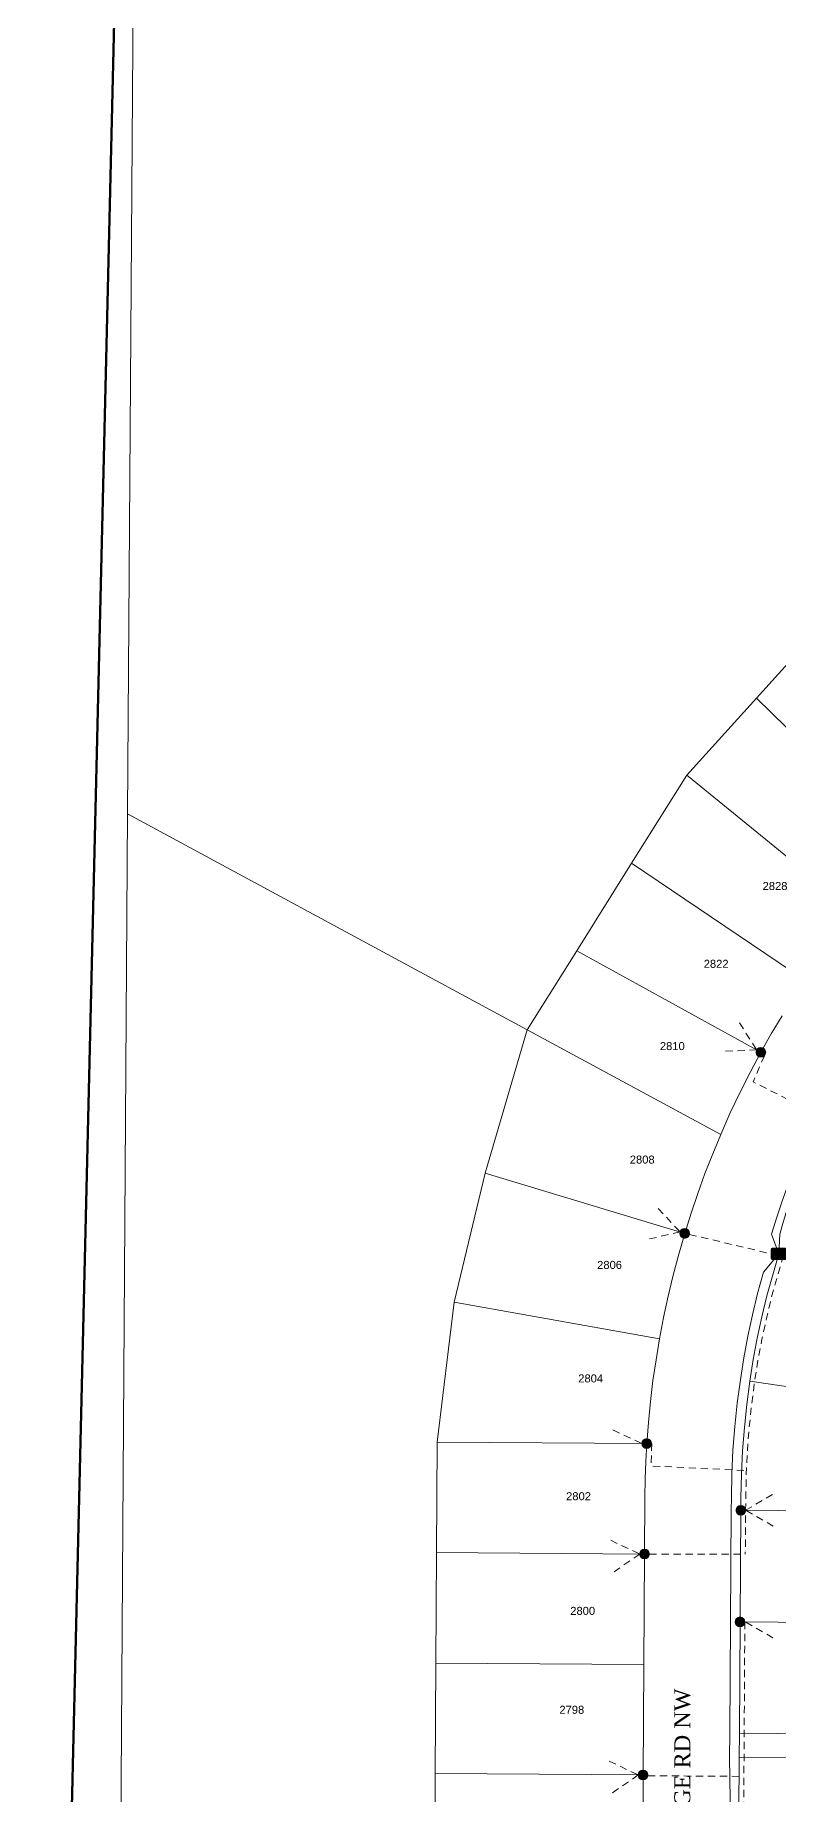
# Model space of a CAD drawing. Header units: feet. Extents: x 865220 to 2774701, y -2240498 to 961524.
# Drawn here: x 2763721 to 2764185, y 952858 to 953957 of the extents above; entities that cross this region are included whole.
import ezdxf
from ezdxf.enums import TextEntityAlignment as Align
from ezdxf.lldxf.tags import DXFTag

# ---------------------------------------------------------------- set-up
doc = ezdxf.new("R2010")
doc.units = ezdxf.units.FT
doc.header["$LTSCALE"] = 0.015
doc.header["$MEASUREMENT"] = 0
doc.linetypes.add('DASHED', pattern=[5, 3, -2])
for name, color, linetype, lineweight in [('144B', 112, '144B', 5), ('DROP BURIED', 7, 'DASHED', 5), ('Parcels', 7, 'Continuous', 0), ('PROP_TEL', 6, 'Continuous', 5), ('Route_3_PSAs', 1, 'Continuous', 100), ('RUNNING LINE (UNDERGROUND)', 10, 'Continuous', 40), ('TAIL', 1, 'MST', 5)]:
    doc.layers.add(name, color=color, linetype=linetype, lineweight=lineweight)
for name, color, linetype in [('Scott County Addresses', 7, 'Continuous'), ('STREET NAME', 7, 'Continuous'), ('TELEPHONE STRUCT-PROP', 6, 'Continuous')]:
    doc.layers.add(name, color=color, linetype=linetype)
doc.styles.add('Dimensions 100', font='arial.ttf')
doc.styles.add('Line', font='txt.shx', dxfattribs={"height": 3})
doc.styles.get("Standard").update_dxf_attribs({"font": 'times.ttf'})
doc.styles.add('Utilities', font='arial.ttf', dxfattribs={"height": 2.5})
tags = doc.linetypes.add('144B', pattern='A,80,-5,["144B",Line,S=1.5,R=0,X=0,Y=-1.5],-24', length=109).pattern_tags.tags
tags[6] = DXFTag(74, 10)
tags = doc.linetypes.add('MST', pattern='A,5,-5,5,-5,["TAIL",Line,S=1.5,R=0,X=0,Y=-1.5],-20', length=40).pattern_tags.tags
tags[10] = DXFTag(74, 10)

# ---------------------------------------------------------------- blocks, each defined once
blk = doc.blocks.new('ACMAP_ANN_TEMPLATE_Scott County Address')
at = {"layer": 'Scott County Addresses', "style": 'Dimensions 100'}
blk.add_attdef('ScottCountyAddress', (0, 0), '', height=50, dxfattribs=at)
blk = doc.blocks.new('NEW HH')
at = {"ltscale": 40, "true_color": 0xffffff}
h = blk.add_hatch(color=7, dxfattribs=at)
h.dxf.hatch_style = 1
h.paths.add_polyline_path([(-0.061, -0.031, 0.414214), (-0.046, -0.046), (0.046, -0.046, 0.414214), (0.061, -0.031), (0.061, 0.031, 0.414214), (0.046, 0.046), (-0.046, 0.046, 0.414214), (-0.061, 0.031)])
at = {"layer": 'RUNNING LINE (UNDERGROUND)', "color": 6, "lineweight": 0, "const_width": 0.005, "flags": 128}
blk.add_lwpolyline([(-0.061, 0.031), (-0.061, -0.031, 0.414214), (-0.046, -0.046), (0.046, -0.046, 0.414214), (0.061, -0.031), (0.061, 0.031, 0.414214), (0.046, 0.046), (-0.046, 0.046, 0.414214)], format="xyb", close=True, dxfattribs=at)
at = {"layer": 'TELEPHONE STRUCT-PROP', "color": 18, "true_color": 0x000000, "style": 'Utilities'}
blk.add_text('HH', height=0.05, dxfattribs=at).set_placement((0, 0), align=Align.MIDDLE_CENTER)
blk = doc.blocks.new('Proposed FlowerPot')
at = {"lineweight": 5, "ltscale": 100, "true_color": 0xffffff}
h = blk.add_hatch(color=7, dxfattribs=at)
h.dxf.hatch_style = 1
h.paths.add_polyline_path([(-0.06, 0, 0.414214), (0, -0.06, 0.414214), (0.06, 0, 0.414214), (0, 0.06, 0.414214)])
at = {"lineweight": 5, "ltscale": 100}
blk.add_circle((0, 0), 0.0604, dxfattribs=at)
at = {"layer": 'RUNNING LINE (UNDERGROUND)', "color": 6, "lineweight": 5, "const_width": 0.00907, "flags": 128}
blk.add_lwpolyline([(-0.06, 0, -0.414214), (0, 0.06, -0.414214), (0.06, 0, -0.414214), (0, -0.06, -0.414214), (-0.06, 0)], format="xyb", dxfattribs=at)
at = {"color": 18, "linetype": 'ByBlock', "lineweight": 5, "ltscale": 100, "true_color": 0x000000, "style": 'Dimensions 100'}
blk.add_text('F', height=0.0744, dxfattribs=at).set_placement((-0.029, -0.037))

msp = doc.modelspace()

# ---------------------------------------------------------------- linework, layer by layer
at = {"layer": '144B', "lineweight": 5, "ltscale": 100, "flags": 128}
msp.add_lwpolyline([(2765534.8, 953390.2), (2765529.1, 953384.7), (2765520.6, 953342.4), (2765475.9, 953346.8, 0.238595), (2765465.4, 953369.5), (2765371.2, 953385.6), (2765360.2, 953386.6), (2765349.5, 953394.6), (2765346.5, 953395), (2765343.4, 953395.5), (2765340.3, 953396), (2765337.2, 953396.6), (2765334.1, 953397.2), (2765331.1, 953397.9), (2765328, 953398.6), (2765325, 953399.4), (2765322, 953400.3), (2765319, 953401.2), (2765316, 953402.1), (2765313.1, 953403.1), (2765310.1, 953404.2), (2765307.2, 953405.3), (2765304.3, 953406.5), (2765301.4, 953407.7), (2765298.5, 953408.9), (2765295.7, 953410.2), (2765292.9, 953411.6), (2765290.8, 953412.6), (2765290.1, 953413), (2765287.3, 953414.4), (2765284.5, 953415.9), (2765281.8, 953417.5), (2765279.1, 953419.1), (2765276.5, 953420.7), (2765273.8, 953422.4), (2765271.2, 953424.2), (2765268.6, 953425.9), (2765266.1, 953427.8), (2765263.5, 953429.7), (2765219.7, 953462.9), (2765217.2, 953464.8), (2765214.6, 953466.6), (2765212, 953468.5), (2765209.3, 953470.3), (2765206.6, 953472), (2765203.8, 953473.7), (2765201.1, 953475.3), (2765200.4, 953475.7), (2765198.3, 953476.9), (2765195.5, 953478.5), (2765192.6, 953480), (2765189.7, 953481.4), (2765186.8, 953482.8), (2765183.9, 953484.1), (2765181, 953485.4), (2765178, 953486.7), (2765175, 953487.9), (2765172, 953489), (2765169, 953490.1), (2765165.9, 953491.1), (2765162.8, 953492.1), (2765159.8, 953493), (2765156.7, 953493.9), (2765153.6, 953494.7), (2765150.4, 953495.5), (2765147.3, 953496.2), (2765144.1, 953496.8), (2765141, 953497.4), (2765137.8, 953498), (2765134.6, 953498.4), (2765131.4, 953498.9), (2765128.2, 953499.2), (2765125, 953499.6), (2765121.8, 953499.8), (2765118.6, 953500), (2765115.4, 953500.2), (2765112.2, 953500.3), (2765108, 953500.3), (2765072.9, 953500.2), (2765072.9, 953495.4), (2765068, 953495.4), (2765063.1, 953495.4), (2765053.5, 953495.6), (2765044.1, 953496), (2765034.7, 953496.7), (2765025.3, 953497.7), (2765016, 953499), (2765005.5, 953500.8), (2764995.1, 953503), (2764984.7, 953505.5), (2764974.5, 953508.4), (2764964.2, 953511.6), (2764960.7, 953512.8), (2764952.1, 953516), (2764943.7, 953519.3), (2764934.6, 953523.3), (2764925.5, 953527.6), (2764917.8, 953531.3), (2764905.5, 953537), (2764893, 953542.3), (2764880.3, 953547.4), (2764867.6, 953552.1), (2764854.7, 953556.5), (2764841.8, 953560.6), (2764828.7, 953564.3), (2764815.1, 953567.9), (2764766, 953571.5), (2764729.3, 953551.7), (2764722.5, 953568.1), (2764704.6, 953574.6, 0.345504), (2764180.7, 953208.1), (2764185.3, 953195.8)], format="xyb", dxfattribs=at)
msp.add_lwpolyline([(2765534.8, 953390.2), (2765529.1, 953384.7), (2765520.6, 953342.4), (2765475.9, 953346.8, 0.238595), (2765465.4, 953369.5), (2765371.2, 953385.6), (2765360.2, 953386.6), (2765349.5, 953394.6), (2765346.5, 953395), (2765343.4, 953395.5), (2765340.3, 953396), (2765337.2, 953396.6), (2765334.1, 953397.2), (2765331.1, 953397.9), (2765328, 953398.6), (2765325, 953399.4), (2765322, 953400.3), (2765319, 953401.2), (2765316, 953402.1), (2765313.1, 953403.1), (2765310.1, 953404.2), (2765307.2, 953405.3), (2765304.3, 953406.5), (2765301.4, 953407.7), (2765298.5, 953408.9), (2765295.7, 953410.2), (2765292.9, 953411.6), (2765290.8, 953412.6), (2765290.1, 953413), (2765287.3, 953414.4), (2765284.5, 953415.9), (2765281.8, 953417.5), (2765279.1, 953419.1), (2765276.5, 953420.7), (2765273.8, 953422.4), (2765271.2, 953424.2), (2765268.6, 953425.9), (2765266.1, 953427.8), (2765263.5, 953429.7), (2765219.7, 953462.9), (2765217.2, 953464.8), (2765214.6, 953466.6), (2765212, 953468.5), (2765209.3, 953470.3), (2765206.6, 953472), (2765203.8, 953473.7), (2765201.1, 953475.3), (2765200.4, 953475.7), (2765198.3, 953476.9), (2765195.5, 953478.5), (2765192.6, 953480), (2765189.7, 953481.4), (2765186.8, 953482.8), (2765183.9, 953484.1), (2765181, 953485.4), (2765178, 953486.7), (2765175, 953487.9), (2765172, 953489), (2765169, 953490.1), (2765165.9, 953491.1), (2765162.8, 953492.1), (2765159.8, 953493), (2765156.7, 953493.9), (2765153.6, 953494.7), (2765150.4, 953495.5), (2765147.3, 953496.2), (2765144.1, 953496.8), (2765141, 953497.4), (2765137.8, 953498), (2765134.6, 953498.4), (2765131.4, 953498.9), (2765128.2, 953499.2), (2765125, 953499.6), (2765121.8, 953499.8), (2765118.6, 953500), (2765115.4, 953500.2), (2765112.2, 953500.3), (2765108, 953500.3), (2765072.9, 953500.2), (2765072.9, 953495.4), (2765068, 953495.4), (2765063.1, 953495.4), (2765053.5, 953495.6), (2765044.1, 953496), (2765034.7, 953496.7), (2765025.3, 953497.7), (2765016, 953499), (2765005.5, 953500.8), (2764995.1, 953503), (2764984.7, 953505.5), (2764974.5, 953508.4), (2764964.2, 953511.6), (2764960.7, 953512.8), (2764952.1, 953516), (2764943.7, 953519.3), (2764934.6, 953523.3), (2764925.5, 953527.6), (2764917.8, 953531.3), (2764905.5, 953537), (2764893, 953542.3), (2764880.3, 953547.4), (2764867.6, 953552.1), (2764854.7, 953556.5), (2764841.8, 953560.6), (2764828.7, 953564.3), (2764815.1, 953567.9), (2764766, 953571.5), (2764729.3, 953551.7), (2764722.5, 953568.1), (2764704.6, 953574.6, 0.345504), (2764180.7, 953208.1), (2764185.3, 953195.8)], format="xyb", dxfattribs=at)
at = {"layer": 'DROP BURIED', "lineweight": 5, "ltscale": 100}
for points in [[(2764160.8, 953340.1), (2764171.5, 953323.2), (2764151.5, 953322.4)], [(2764110, 953224.2), (2764123.6, 953209.5), (2764104.1, 953205)], [(2764081.7, 953085.8), (2764099.8, 953077.3)], [(2764181.9, 953025.7), (2764164.6, 953035.6), (2764181.8, 953045.7)], [(2764080.3, 953016.9), (2764098.4, 953008.3), (2764082, 952996.9)], [(2764181.7, 952956), (2764164.3, 952965.9)], [(2764079.4, 952878.9), (2764097.5, 952870.3), (2764081.1, 952858.9)]]:
    msp.add_lwpolyline(points, dxfattribs=at)
at = {"layer": 'DROP BURIED', "lineweight": 5, "ltscale": 100, "flags": 128}
for points in [[(2764176.3, 953319.6), (2764169.3, 953303.3), (2764221.6, 953276.7)], [(2764129.5, 953208), (2764180.5, 953195.8)], [(2764188.2, 953194.9), (2764184.4, 953181.9), (2764180.8, 953168.9), (2764177.7, 953155.7), (2764174.8, 953142.5), (2764172.3, 953129.2), (2764170.2, 953115.9), (2764168.3, 953101.5), (2764166.8, 953087), (2764165.7, 953072.6), (2764165, 953058), (2764164.7, 953043.5), (2764164.6, 953035.6), (2764164.4, 953008.3)], [(2764105.9, 953077.3), (2764105.6, 953063.3), (2764165.1, 953060.4)], [(2764104.5, 953008.2), (2764164.4, 953008.3)], [(2764164.1, 952965.9), (2764163.7, 952896.2), (2764163.6, 952881.2), (2764163.1, 952811.5)], [(2764103.5, 952869.8), (2764163.5, 952869.4)]]:
    msp.add_lwpolyline(points, dxfattribs=at)
at = {"layer": 'Parcels', "lineweight": 5, "ltscale": 100}
for p, q in [((2763778.4, 953470.6), (2763785.3, 954517.8)), ((2763785.3, 954517.8), (2763778.4, 953470.6)), ((2763778.4, 953470.6), (2763771.3, 952407.6)), ((2763778.4, 953470.6), (2763778.4, 953470.6)), ((2763778.4, 953470.6), (2764028.1, 953335.7))]:
    msp.add_line(p, q, dxfattribs=at)
at = {"layer": 'Parcels', "lineweight": 5}
for p, q in [((2764171.3, 953543), (2764215.2, 953591.5)), ((2764171.3, 953543), (2764127.8, 953494.9)), ((2764171.3, 953543), (2764268.2, 953448.2)), ((2764093.3, 953439.8), (2764127.8, 953494.9)), ((2764233, 953409), (2764127.8, 953494.9)), ((2764093.3, 953439.8), (2764059.1, 953385.2)), ((2764059.1, 953385.2), (2764093.3, 953439.8)), ((2764201.6, 953366.7), (2764093.3, 953439.8)), ((2764059.1, 953385.2), (2764028.1, 953335.7)), ((2764028.1, 953335.7), (2764059.1, 953385.2)), ((2764174.1, 953321.7), (2764059.1, 953385.2)), ((2764180.6, 953333.2), (2764187.4, 953344.5)), ((2764028.1, 953335.7), (2764001.8, 953246.3)), ((2764001.8, 953246.3), (2764028.1, 953335.7)), ((2764028.1, 953335.7), (2764149, 953270.4)), ((2764028.1, 953335.7), (2764028.1, 953335.7)), ((2764174.1, 953321.7), (2764180.6, 953333.2)), ((2764167.4, 953309.1), (2764174.1, 953321.7)), ((2764174.1, 953321.7), (2764174.1, 953321.7)), ((2764160.9, 953296.4), (2764167.4, 953309.1)), ((2764154.8, 953283.4), (2764160.9, 953296.4)), ((2764149, 953270.4), (2764154.8, 953283.4)), ((2764144, 953258.2), (2764149, 953270.4)), ((2764149, 953270.4), (2764149, 953270.4)), ((2764139.2, 953246), (2764144, 953258.2)), ((2764001.8, 953246.3), (2763982.5, 953165.6)), ((2764126.5, 953208.6), (2764001.8, 953246.3)), ((2764001.8, 953246.3), (2764126.5, 953208.6)), ((2764134.7, 953233.6), (2764139.2, 953246)), ((2764130.5, 953221.2), (2764134.7, 953233.6)), ((2764126.5, 953208.6), (2764130.5, 953221.2)), ((2764122.8, 953195.6), (2764126.5, 953208.6)), ((2764126.5, 953208.6), (2764126.5, 953208.6)), ((2764119.3, 953182.5), (2764122.8, 953195.6)), ((2764116.1, 953169.3), (2764119.3, 953182.5)), ((2763971.9, 953078.2), (2763982.5, 953165.6)), ((2763982.5, 953165.6), (2764110.7, 953142.7)), ((2764113.3, 953156), (2764116.1, 953169.3)), ((2764110.7, 953142.7), (2764113.3, 953156)), ((2764108.6, 953129.7), (2764110.7, 953142.7)), ((2764110.7, 953142.7), (2764110.7, 953142.7)), ((2764106.7, 953116.6), (2764108.6, 953129.7)), ((2764105.1, 953103.6), (2764106.7, 953116.6)), ((2764305.3, 953096), (2764167.2, 953116.3)), ((2764167.2, 953116.3), (2764305.3, 953096)), ((2764103.8, 953090.4), (2764105.1, 953103.6)), ((2764102.8, 953077.3), (2764103.8, 953090.4)), ((2763971.5, 953009.2), (2763971.9, 953078.2)), ((2764102.8, 953077.3), (2763971.9, 953078.2)), ((2764102.2, 953066.2), (2764102.8, 953077.3)), ((2764102.8, 953077.3), (2764102.8, 953077.3)), ((2764101.8, 953055.1), (2764102.2, 953066.2)), ((2764101.7, 953043.9), (2764101.8, 953055.1)), ((2764101.4, 953008.3), (2764101.7, 953043.9)), ((2764290.2, 953034.8), (2764161.6, 953035.6)), ((2763971, 952940.2), (2763971.5, 953009.2)), ((2764101.4, 953008.3), (2763971.5, 953009.2)), ((2764101, 952939.3), (2764101.4, 953008.3)), ((2764101.4, 953008.3), (2764101.4, 953008.3)), ((2764287.6, 952965.1), (2764161.1, 952965.9)), ((2763970.5, 952871.2), (2763971, 952940.2)), ((2763971, 952940.2), (2764101, 952939.3)), ((2764100.5, 952870.3), (2764101, 952939.3)), ((2764101, 952939.3), (2764101, 952939.3)), ((2764160.7, 952896.3), (2764286.3, 952895.4)), ((2764286, 952880.4), (2764160.6, 952881.3)), ((2763970.5, 952871.2), (2763970.1, 952802.2)), ((2764100.5, 952870.3), (2763970.5, 952871.2)), ((2764100.1, 952801.3), (2764100.5, 952870.3)), ((2764100.5, 952870.3), (2764100.5, 952870.3))]:
    msp.add_line(p, q, dxfattribs=at)
for points in [[(2764185.3, 953195.8), (2764181.5, 953182.8), (2764177.9, 953169.6), (2764174.7, 953156.4), (2764171.9, 953143.1), (2764169.4, 953129.8), (2764167.2, 953116.3), (2764165.3, 953101.8), (2764163.8, 953087.3), (2764162.7, 953072.7), (2764162, 953058.1), (2764161.7, 953043.5), (2764161.6, 953035.6), (2764161.1, 952965.9), (2764160.7, 952896.3), (2764160.6, 952881.3), (2764160.1, 952811.6)], [(2764164.2, 952966.3), (2764164.1, 952965.9)]]:
    msp.add_lwpolyline(points, dxfattribs=at)
at = {"layer": 'Route_3_PSAs', "ltscale": 50, "flags": 128}
msp.add_lwpolyline([(2765847.9, 957447.7), (2768617.2, 957421.7), (2768600.1, 956806.7), (2768477.8, 956145.2), (2768507.8, 955585.1), (2769992.3, 955585.1), (2769862.1, 953817.7), (2766205.5, 950780.9), (2765276.3, 950776.5), (2764380.6, 951884), (2763720.6, 951884), (2763786.2, 954650.6), (2764381.1, 954801.5), (2766461.2, 954801.5), (2766410.2, 955994.1), (2765829.7, 956000.3), (2765847.9, 957447.7)], dxfattribs=at)
at = {"layer": 'TAIL', "lineweight": 5, "ltscale": 100, "flags": 128}
msp.add_lwpolyline([(2764335.4, 953429.6), (2764326.3, 953432.1, 0.14639), (2764186, 953208.2), (2764185.3, 953195.8)], format="xyb", dxfattribs=at)
msp.add_lwpolyline([(2764185.3, 953195.8), (2764175.7, 953184.4), (2764172.1, 953171.1), (2764168.9, 953157.7), (2764166, 953144.3), (2764163.5, 953130.8), (2764161.3, 953117.2), (2764159.3, 953102.6), (2764157.8, 953087.9), (2764156.7, 953073.1), (2764156, 953058.4), (2764155.7, 953043.6), (2764155.6, 953035.7), (2764155.1, 952966), (2764154.7, 952896.3), (2764154.6, 952881.3), (2764155.6, 952814.9)], dxfattribs=at)

# ---------------------------------------------------------------- block references
at = {"layer": 'PROP_TEL', "lineweight": 5}
for name, p, xscale, yscale, zscale in [('Proposed FlowerPot', (2764174.1, 953321.7), 50, 50, 50), ('Proposed FlowerPot', (2764126.5, 953208.6), 50, 50, 50), ('NEW HH', (2764185.3, 953195.8), 80, 80, 80), ('Proposed FlowerPot', (2764102.8, 953077.3), 50, 50, 50), ('Proposed FlowerPot', (2764161.6, 953035.6), 50, 50, 50), ('Proposed FlowerPot', (2764101.4, 953008.3), 50, 50, 50), ('Proposed FlowerPot', (2764161.1, 952965.9), 50, 50, 50), ('Proposed FlowerPot', (2764100.5, 952870.3), 50, 50, 50)]:
    msp.add_blockref(name, p, dxfattribs=dict(at, xscale=xscale, yscale=yscale, zscale=zscale))
at = {"layer": 'Scott County Addresses', "lineweight": 5, "xscale": 0.1, "yscale": 0.1, "zscale": 0.1}
for p, values in [((2764175.2, 953423.1), {'ScottCountyAddress': '2828'}), ((2764138.4, 953374.5), {'ScottCountyAddress': '2822'}), ((2764111, 953323.1), {'ScottCountyAddress': '2810'}), ((2764092.2, 953252.2), {'ScottCountyAddress': '2808'}), ((2764071.8, 953186.4), {'ScottCountyAddress': '2806'}), ((2764060, 953115.5), {'ScottCountyAddress': '2804'}), ((2764052.4, 953041.9), {'ScottCountyAddress': '2802'}), ((2764055, 952970.3), {'ScottCountyAddress': '2800'}), ((2764048.2, 952908.5), {'ScottCountyAddress': '2798'})]:
    msp.add_blockref('ACMAP_ANN_TEMPLATE_Scott County Address', p, dxfattribs=at).add_auto_attribs(values)

# ---------------------------------------------------------------- texts
at = {"layer": 'STREET NAME', "lineweight": 5, "ltscale": 40, "insert": (2764120, 952773.7), "char_height": 10, "attachment_point": 1, "rotation": 89.9956}
msp.add_mtext('HAWK RIDGE RD NW', dxfattribs=at)

doc.saveas('drawing.dxf')
